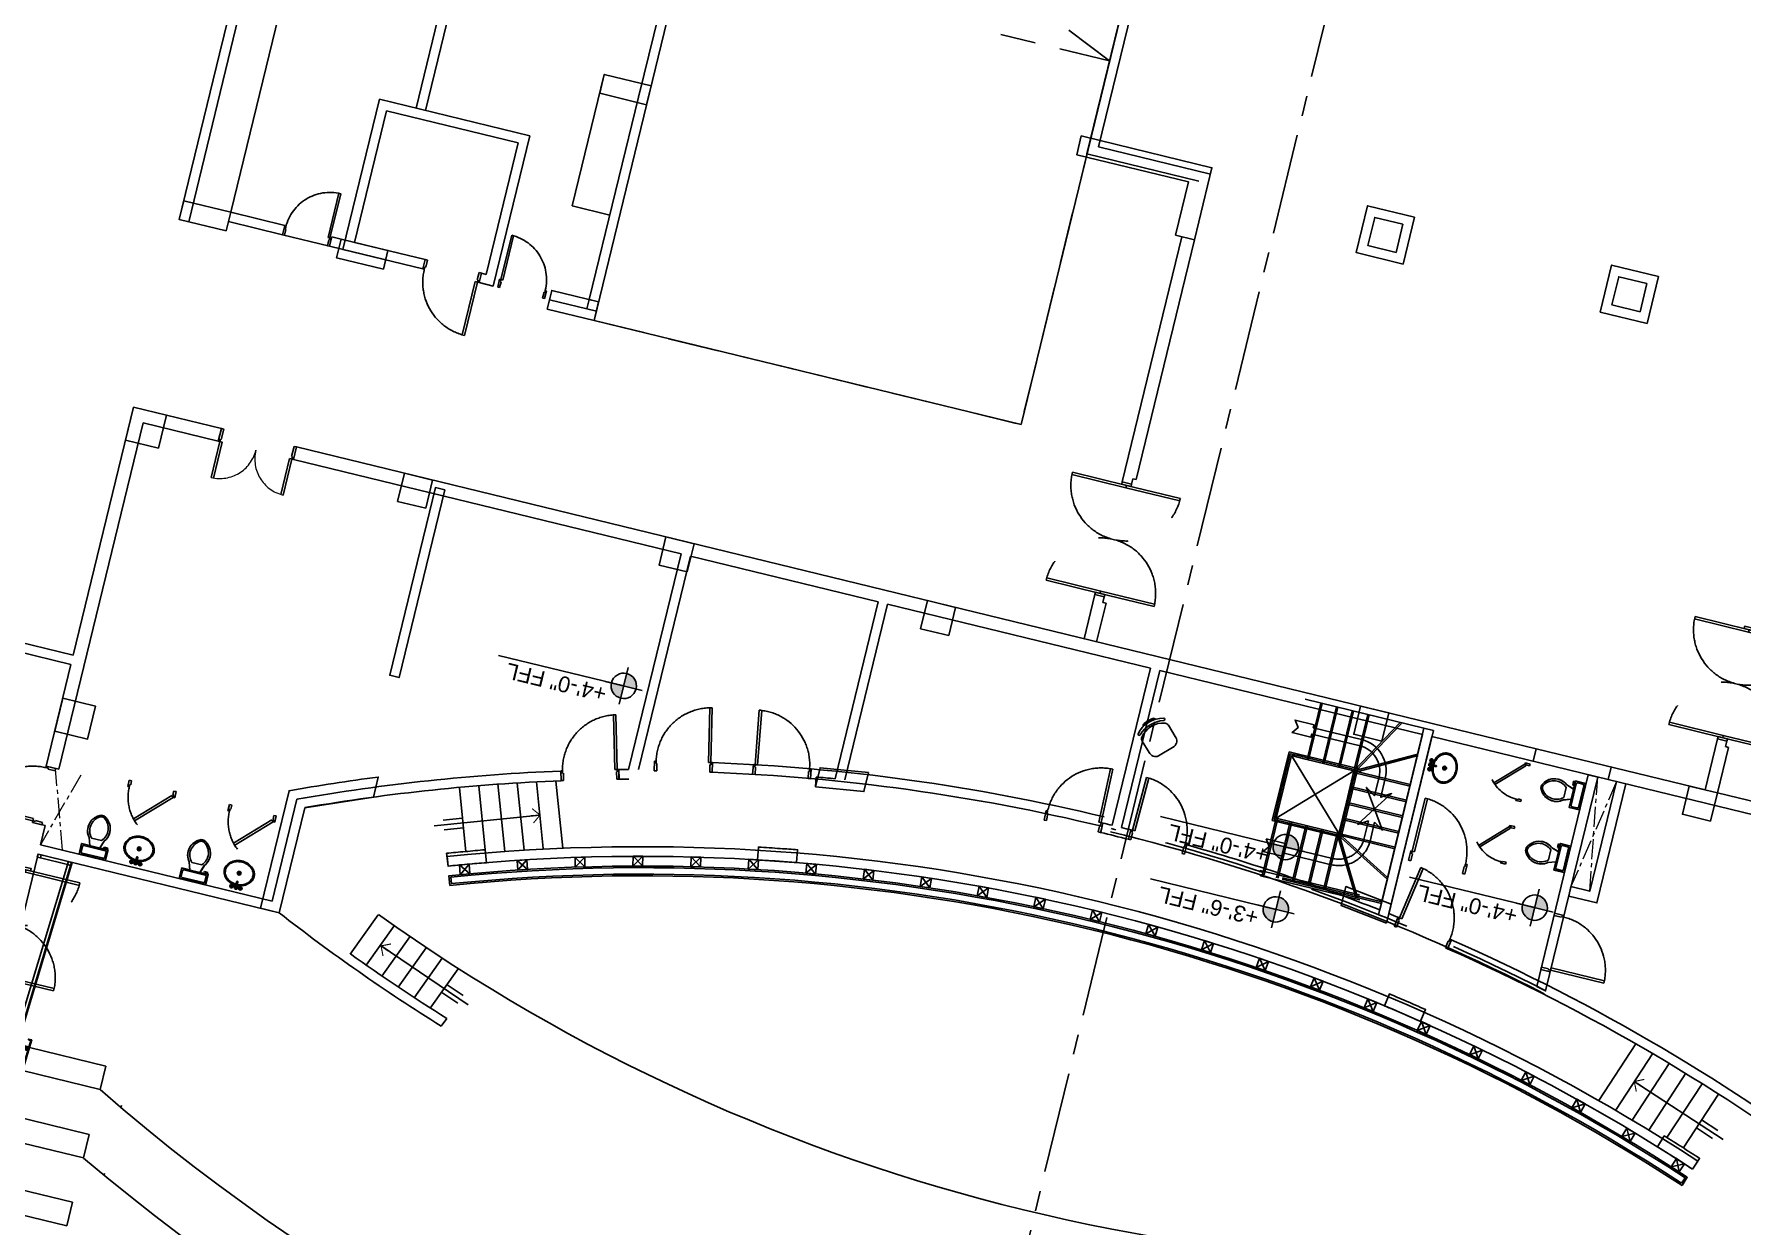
# Model space of a CAD drawing. Header units: inches. Extents: x -48022 to 80112, y -8164 to 5118.
# Drawn here: x 66366 to 67427, y 2053 to 2793 of the extents above; entities that cross this region are included whole.
import ezdxf
from ezdxf.enums import TextEntityAlignment as Align

# ---------------------------------------------------------------- set-up
doc = ezdxf.new("R2010")
doc.units = ezdxf.units.IN
doc.header["$LTSCALE"] = 10
doc.header["$PDMODE"] = 32
for name, pattern in [('Amconstr', [9999, 9999, 0]), ('CENTER', [2, 1.25, -0.25, 0.25, -0.25]), ('CENTER2', [28.575, 19.05, -3.175, 3.175, -3.175]), ('HIDDEN', [9.525, 6.35, -3.175])]:
    doc.linetypes.add(name, pattern=pattern)
for name, color, linetype in [('-LEVEL 12', 1, 'Continuous'), ('03--GRID', 8, 'CENTER2'), ('06--LINE-1', 9, 'Continuous'), ('06--LINE-1 HID', 2, 'HIDDEN'), ('1_DIM', 1, 'Continuous'), ('arch-win', 40, 'Continuous'), ('COL', 6, 'Continuous'), ('E--CONCRETE-1', 6, 'Continuous'), ('F--BLOCKWALL-2', 3, 'Continuous'), ('F--BLOCKWALL-3', 4, 'Continuous'), ('H--CLADDING-1', 1, 'Continuous'), ('L--DOORS-1', 1, 'Continuous'), ('M--HANDRAIL', 9, 'Continuous'), ('M--STAIR', 2, 'Continuous'), ('M--STAIR IDD', 1, 'HIDDEN'), ('N--SANITARY-1', 31, 'Continuous'), ('ROAD CL', 251, 'CENTER'), ('TEXT', 3, 'Continuous'), ('WALL', 4, 'Continuous'), ('XREF-AUDI GRD-FIRST & ROOF PLANS$0$E--CONCRETE-4', 4, 'Continuous')]:
    doc.layers.add(name, color=color, linetype=linetype)
for name, color, linetype, lineweight in [('07--DIM-3', 3, 'Continuous', 35), ('K--CEILING-0', 9, 'Continuous', 18), ('OPENING', 2, 'Continuous', 15)]:
    doc.layers.add(name, color=color, linetype=linetype, lineweight=lineweight)
doc.styles.add('ARIAL', font='arial.ttf')
doc.styles.get("Standard").update_dxf_attribs({"font": 'sanss___.ttf'})
doc.styles.add('STANDARD BLOWUP', font='times.ttf', dxfattribs={"width": 0.85})
doc.styles.add('TIME NEW', font='times.ttf')
doc.dimstyles.new('3-32', dxfattribs={"dimscale": 1.5, "dimtxt": 8, "dimasz": 3, "dimexe": 4, "dimexo": 4, "dimgap": 3, "dimtad": 1, "dimdec": 0, "dimzin": 3, "dimdsep": 46, "dimlunit": 4, "dimtxsty": 'STANDARD BLOWUP', "dimblk": 'DOT', "dimcen": 0.09375, "dimclrd": 8, "dimclre": 8, "dimclrt": 2, "dimadec": 0, "dimazin": 0, "dimtfac": 1, "dimtdec": 0, "dimtix": 1, "dimtofl": 0, "dimtmove": 2, "dimatfit": 0, "dimldrblk": 'DIM AERO', "dimfxl": 0, "dimfrac": 2, "dimtolj": 1, "dimtzin": 3, "dimarcsym": 0})
doc.dimstyles.new('Copy of Dim 1-32', dxfattribs={"dimtxt": 120, "dimasz": 96, "dimexe": 96, "dimexo": 96, "dimgap": 24, "dimtad": 1, "dimdec": 0, "dimzin": 3, "dimdsep": 46, "dimlunit": 4, "dimtxsty": 'TIME NEW', "dimblk": 'ARCHTICK', "dimcen": 24, "dimdle": 96, "dimclrd": 1, "dimclre": 1, "dimclrt": 3, "dimadec": 0, "dimazin": 0, "dimtfac": 1, "dimtdec": 0, "dimtofl": 0, "dimtmove": 0, "dimatfit": 3, "dimfxl": 0, "dimtolj": 1, "dimtzin": 0, "dimarcsym": 0})
doc.dimstyles.new('STANDARD_WS', dxfattribs={"dimscale": 180, "dimtxt": 0.18, "dimasz": 0.0625, "dimexe": 0.1875, "dimexo": 0.0625, "dimgap": 0.09375, "dimtad": 0, "dimdec": 0, "dimzin": 3, "dimdsep": 46, "dimlunit": 4, "dimtxsty": 'Standard', "dimblk": 'DOT', "dimcen": 0.09375, "dimadec": 3, "dimazin": 0, "dimtfac": 1, "dimtdec": 0, "dimtofl": 0, "dimtmove": 1, "dimatfit": 3, "dimldrblk": 'CLOSED', "dimfxl": 0, "dimfrac": 2, "dimtolj": 1, "dimtzin": 3, "dimarcsym": 0})

# ---------------------------------------------------------------- blocks, each defined once
blk = doc.blocks.new('_ArchTick')
at = {"color": 0, "const_width": 0.15}
blk.add_lwpolyline([(-0.5, -0.5), (0.5, 0.5)], dxfattribs=at)
blk = doc.blocks.new('*D17')
at = {"layer": '07--DIM-3', "color": 1, "linetype": 'Amconstr', "lineweight": -2, "transparency": 16777216}
for p, q in [((71848.7, 4872.3), (71815.1, 5117.5)), ((55388.5, 2769.5), (71923.3, 5035.4)), ((55504.2, 2632.4), (55470.6, 2877.6))]:
    blk.add_line(p, q, dxfattribs=at)
at = {"layer": 'Defpoints', "color": 0, "linetype": 'Amconstr', "transparency": 16777216}
for p in [(71828.1, 5022.4), (71861.8, 4777.2), (55517.2, 2537.3)]:
    blk.add_point(p, dxfattribs=at)
at = {"layer": '07--DIM-3', "color": 1, "linetype": 'Amconstr', "lineweight": -2, "transparency": 16777216, "xscale": 96, "yscale": 96, "zscale": 96}
for p, rotation in [((71828.1, 5022.4), 7.80334522776029), ((55483.6, 2782.5), 187.8033452277602)]:
    blk.add_blockref('_ArchTick', p, dxfattribs=dict(at, rotation=rotation))
at = {"layer": '07--DIM-3', "color": 3, "linetype": 'Amconstr', "lineweight": 25, "transparency": 16777216, "insert": (63644.3, 3986.9), "char_height": 120, "attachment_point": 5, "rotation": 7.8033, "style": 'TIME NEW'}
blk.add_mtext('\\A1;1374\'-9"', dxfattribs=at)
blk = doc.blocks.new('DD72')
for points in [[(1.5, 31.5), (1.5, -3), (3, -3), (3, 31.5)], [(70.5, 31.5), (70.5, -3), (69, -3), (69, 31.5)]]:
    blk.add_lwpolyline(points)
for points in [[(1.5, -6), (0, -6), (0, 0), (1.5, 0)], [(72, 0), (70.5, 0), (70.5, -6), (72, -6)]]:
    blk.add_lwpolyline(points, close=True)
at = {"color": 8, "linetype": 'HIDDEN'}
for points in [[(1.5, -37.5), (1.5, -3), (3, -3), (3, -37.5)], [(70.5, -37.5), (70.5, -3), (69, -3), (69, -37.5)]]:
    blk.add_lwpolyline(points, dxfattribs=at)
for centre, start, end in [((1.5, -3), 270, 90), ((70.5, -3), 90, 270)]:
    blk.add_arc(centre, 34.5, start, end, dxfattribs=at)
blk = doc.blocks.new('*U184')
at = {"layer": 'H--CLADDING-1'}
for p, q in [((6, 0), (12, 6.1)), ((6, 6), (12, 0))]:
    blk.add_line(p, q, dxfattribs=at)
blk.add_lwpolyline([(12, 6.1), (12, 0), (6, 0), (6, 6)], close=True, dxfattribs=at)
blk = doc.blocks.new('*U183')
at = {"color": 0, "linetype": 'ByBlock', "lineweight": -2}
for p, rotation in [((1826, 1419.9), 108.5420449556494), ((1836.9, 1385.6), 106.8145340155569), ((1846.8, 1351), 105.0870230754642), ((1855.7, 1316.1), 103.3595121353713), ((1863.5, 1280.9), 101.6320011952786), ((1870.2, 1245.6), 99.90449025518585), ((1875.8, 1210), 98.17697931509315), ((1880.4, 1174.3), 96.44946837500022), ((1883.9, 1138.5), 94.72195743490754), ((1886.4, 1102.6), 92.99444649481484), ((1887.7, 1066.6), 91.26693555472191), ((1887.9, 1030.6), 89.53942461462877), ((1887.1, 994.6), 87.81191367453586), ((1885.2, 958.6), 86.08440273444316), ((1882.2, 922.8), 84.35689179435025), ((1878.1, 887), 82.62938085425755), ((1873, 851.4), 80.90186991416505), ((1866.7, 815.9), 79.17435897407235), ((1859.4, 780.7), 77.44684803397963), ((1851.1, 745.7), 75.71933709388694), ((1841.7, 710.9), 73.99182615379422), ((1831.2, 676.5), 72.26431521370193), ((1819.8, 642.3), 70.53680427360943)]:
    blk.add_blockref('*U184', p, dxfattribs=dict(at, rotation=rotation))
blk = doc.blocks.new('D36')
for p, q in [((0, 0), (1, 0)), ((0, 0), (0, -6)), ((1, 0), (1, -1.5)), ((0, -6), (1.5, -6)), ((1, -1.5), (1.5, -1.5)), ((1.5, -1.5), (1.5, -6)), ((34.5, -1.5), (34.5, -6)), ((34.5, -1.5), (35, -1.5)), ((34.5, -6), (36, -6)), ((35, 0), (35, -1.5)), ((35, 0), (36, 0)), ((36, 0), (36, -6))]:
    blk.add_line(p, q)
for points in [[(1, 34), (1, 0), (2.5, 0)], [(2.5, 34), (2.5, 0)]]:
    blk.add_lwpolyline(points)
at = {"color": 8, "linetype": 'HIDDEN'}
blk.add_arc((1, 0), 34, 0, 90, dxfattribs=at)
blk = doc.blocks.new('_Dot')
at = {"color": 0, "linetype": 'ByBlock', "lineweight": -2}
blk.add_line((-0.5, 0), (-1, 0), dxfattribs=at)
at = {"color": 0, "linetype": 'ByBlock', "const_width": 0.5}
blk.add_lwpolyline([(-0.25, 0, 1), (0.25, 0, 1)], format="xyb", close=True, dxfattribs=at)
blk = doc.blocks.new('DIM AERO')
blk.add_line((0, 0), (-1.21, 0))
at = {"color": 0, "linetype": 'ByBlock', "const_width": 0.15}
blk.add_lwpolyline([(-1, -1), (0, 0), (-1, 1)], dxfattribs=at)
blk = doc.blocks.new('A$C483A7C05')
at = {"layer": '03--GRID', "linetype": 'CENTER', "ltscale": 2}
for p, q in [((6.4, 23.4), (8.4, 21.4)), ((8.4, 23.4), (6.4, 21.4)), ((150.5, 23.5, 0.2), (152.5, 21.5, 0.2)), ((152.5, 23.5, 0.2), (150.5, 21.5, 0.2)), ((294.7, 23.5, 0.2), (296.7, 21.5, 0.2)), ((296.7, 23.5, 0.2), (294.7, 21.5, 0.2)), ((438.8, 23.5, 0.2), (440.8, 21.5, 0.2)), ((440.8, 23.5, 0.2), (438.8, 21.5, 0.2)), ((6.4, 10.4), (8.4, 8.3)), ((8.4, 10.4), (6.4, 8.3)), ((6.4, 2.9), (8.4, 0.8)), ((8.4, 2.9), (6.4, 0.9)), ((150.5, 10.5), (152.5, 8.3)), ((152.5, 10.5), (150.5, 8.3)), ((150.5, 2.9, 0), (152.5, 0.8, 0)), ((152.5, 2.9, 0), (150.5, 0.9, 0)), ((294.7, 10.4), (296.7, 8.3)), ((296.7, 10.4), (294.7, 8.3)), ((294.7, 2.9, 0), (296.7, 0.8, 0)), ((296.7, 2.9, 0), (294.7, 0.9, 0)), ((438.8, 10.4), (440.8, 8.3)), ((440.8, 10.4), (438.8, 8.3)), ((438.8, 2.9, 0), (440.8, 0.8, 0)), ((440.8, 2.9, 0), (438.8, 0.9, 0))]:
    blk.add_line(p, q, dxfattribs=at)
at = {"layer": 'arch-win'}
for p, q in [((6.4, 23.4), (6.4, 2.9)), ((8.4, 23.4), (8.4, 2.9)), ((150.5, 21.4), (150.5, 2.9)), ((152.5, 21.4), (152.5, 2.9)), ((294.7, 21.4), (294.7, 2.9)), ((296.7, 21.4), (296.7, 2.9)), ((438.8, 21.4), (438.8, 2.9)), ((440.8, 21.4), (440.8, 2.9)), ((6.4, 2.9, 0), (0, 3.2, 0)), ((0, 1.2, 0.1), (12.9, 0.5, 0.1)), ((0, 0.7, 0.1), (12.9, 0, 0.1)), ((150.5, 2.9), (8.4, 10.4)), ((8.4, 8.3, 0.1), (157.1, 0.5, 0.1)), ((8.4, 7.8, 0.1), (157, 0, 0.1)), ((8.9, 7.8, 0), (8.9, 0.7, 0)), ((294.7, 2.9), (152.5, 10.5)), ((152.5, 8.3, 0.1), (301.2, 0.5, 0.1)), ((152.5, 7.8, 0.1), (301.2, 0, 0.1)), ((153, 7.8, 0), (153, 0.7, 0)), ((438.8, 2.9), (296.7, 10.4)), ((296.7, 8.3, 0.1), (445.4, 0.5, 0.1)), ((296.7, 7.8, 0.1), (445.3, 0, 0.1)), ((297.2, 7.8, 0), (297.2, 0.7, 0)), ((558.9, 4.1), (440.8, 10.4)), ((440.8, 8.3, 0.2), (558.9, 2.1, 0.2)), ((440.8, 7.8, 0.2), (558.9, 1.6, 0.2)), ((441.3, 7.8, 0.1), (441.3, 0.7, 0.1))]:
    blk.add_line(p, q, dxfattribs=at)
for points, elevation in [([(8.4, 8.3), (8.4, 23.4)], -0.1), ([(13, 2), (13.5, 2), (13.4, 0), (12.9, 0), (13, 2)], 0.1), ([(157.1, 2), (157.6, 2), (157.5, 0), (157, 0), (157.1, 2)], 0.1), ([(301.3, 2), (301.8, 2), (301.7, 0), (301.2, 0), (301.3, 2)], 0.1), ([(445.4, 2), (445.9, 2), (445.8, 0), (445.3, 0), (445.4, 2)], 0.1)]:
    blk.add_lwpolyline(points, dxfattribs=dict(at, elevation=elevation))
for points in [[(150.5, 21.4), (152.5, 21.4), (152.5, 23.4), (150.5, 23.4)], [(294.7, 21.4), (296.7, 21.4), (296.7, 23.4), (294.7, 23.4)], [(438.8, 21.4), (440.8, 21.4), (440.8, 23.4), (438.8, 23.4)], [(6.4, 8.3), (8.4, 8.3), (8.4, 10.4), (6.4, 10.4)], [(6.4, 0.9), (8.4, 0.8), (8.4, 2.9), (6.4, 2.9)], [(150.5, 8.3), (152.5, 8.3), (152.5, 10.5), (150.5, 10.5)], [(150.5, 0.9), (152.5, 0.8), (152.5, 2.9), (150.5, 2.9)], [(294.7, 8.3), (296.7, 8.3), (296.7, 10.4), (294.7, 10.4)], [(294.7, 0.9), (296.7, 0.8), (296.7, 2.9), (294.7, 2.9)], [(438.8, 8.3), (440.8, 8.3), (440.8, 10.4), (438.8, 10.4)], [(438.8, 0.9), (440.8, 0.8), (440.8, 2.9), (438.8, 2.9)]]:
    blk.add_lwpolyline(points, close=True, dxfattribs=at)
blk = doc.blocks.new('A$C43620445')
at = {"color": 8, "linetype": 'HIDDEN'}
for centre, start, end in [((23, 47), 180, 270), ((23, 1), 90, 180)]:
    blk.add_arc(centre, 23, start, end, dxfattribs=at)
at = {"layer": 'L--DOORS-1'}
for p, q in [((23, 48), (31, 48)), ((23, 47), (23, 48)), ((23, 47), (24.5, 47)), ((24.5, 46.5), (24.5, 47)), ((24.5, 46.5), (31, 46.5)), ((31, 46.5), (31, 48)), ((23, 0), (23, 1)), ((23, 1), (24.5, 1)), ((24.5, 1), (24.5, 1.5)), ((24.5, 1.5), (31, 1.5)), ((31, 0), (31, 1.5)), ((23, 0), (31, 0))]:
    blk.add_line(p, q, dxfattribs=at)
for points in [[(0, 47), (23, 47), (23, 45.5)], [(0, 45.5), (23, 45.5)], [(0, 1), (23, 1), (23, 2.5)], [(0, 2.5), (23, 2.5)]]:
    blk.add_lwpolyline(points, dxfattribs=at)
blk = doc.blocks.new('A$C6052012E')
at = {"layer": 'COL'}
for points in [[(1597, 1310), (1618, 1310), (1618, 1289), (1597, 1289), (1597, 1310)], [(1783, 1310), (1804, 1310), (1804, 1289), (1783, 1289), (1783, 1310)], [(1783, 1310), (1804, 1310), (1804, 1289), (1783, 1289), (1783, 1310)], [(1786, 951.7), (1786, 969.7), (1804, 969.7), (1804, 951.7), (1786, 951.7)], [(1675.2, 842.7), (1687.3, 842.7), (1691.5, 812.8), (1679.4, 812.7), (1675.2, 842.7)], [(1786, 784.5), (1786, 802.5), (1804, 802.5), (1804, 784.5), (1786, 784.5)], [(2061, 694.4), (2107, 694.4), (2107, 765.9), (2107, 765.9), (2107, 777.9), (2095, 777.9), (2095, 706.4), (2061, 706.4), (2061, 694.4)], [(1786, 507.5), (1786, 525.5), (1804, 525.5), (1804, 507.5), (1786, 507.5)], [(1676.8, 478), (1688.8, 478), (1692.8, 508), (1680.8, 508), (1676.8, 478)], [(1786, 297.4), (1786, 315.4), (1804, 315.4), (1804, 297.4), (1786, 297.4)]]:
    blk.add_lwpolyline(points, dxfattribs=at)
at = {"layer": 'COL', "elevation": 0.2}
for points in [[(1924, 1280), (1936, 1280), (1936, 1310), (1924, 1310), (1924, 1280)], [(1924, 1179.5), (1936, 1179.5), (1936, 1209.5), (1924, 1209.5), (1924, 1179.5)], [(1786, 1118.8), (1786, 1136.8), (1804, 1136.8), (1804, 1118.8), (1786, 1118.8)], [(1924, 1044.8), (1936, 1044.8), (1936, 1074.8), (1924, 1074.8), (1924, 1044.8)]]:
    blk.add_lwpolyline(points, dxfattribs=at)
at = {"layer": 'COL'}
blk.add_lwpolyline([(1603.9, 1108), (1587.5, 1147.8), (1520.3, 1147.8), (1520.3, 1159.8), (1595.4, 1159.8, -0.011182), (1616.8, 1108), (1603.9, 1108)], format="xyb", dxfattribs=at)
blk.add_lwpolyline([(2062, 1074.8), (2074, 1074.8), (2074, 1044.8), (2062, 1044.8)], close=True, dxfattribs=at)
blk = doc.blocks.new('*U173')
h = blk.add_hatch(color=253)
edge = h.paths.add_edge_path()
edge.add_line((0, 80), (0, 0))
edge.add_line((0, 0), (80, 0))
edge.add_ellipse((0, 0), major_axis=(56.6, 56.6), ratio=1, start_angle=315, end_angle=405)
edge = h.paths.add_edge_path()
edge.add_line((0, 0), (-80, 0))
edge.add_ellipse((0, 0), major_axis=(56.6, 56.6), ratio=1, start_angle=135, end_angle=225)
edge.add_line((0, -80), (0, 0))
for p, q in [((0, 120), (0, -120)), ((-120, 0), (120, 0)), ((814, 0), (0, 0))]:
    blk.add_line(p, q)
blk.add_ellipse((0, 0), major_axis=(-56.6, 56.6), ratio=1, start_param=3.926991, end_param=10.210176)
at = {"color": 7, "style": 'ARIAL'}
blk.add_attdef('ELEVATION', text='', height=100, dxfattribs=at).set_placement((97, 0), align=Align.BOTTOM_LEFT)
blk.add_attdef('LEVEL', text='', height=100, dxfattribs=at).set_placement((97, -28), align=Align.TOP_LEFT)
blk = doc.blocks.new('16')
at = {"linetype": 'Continuous'}
for p, q in [((-10.93, 12.63), (-4.08, 12.63)), ((-17.04, 8.41), (-18.05, 7.77)), ((-16.99, 0.91), (-18.01, 1.56)), ((-17.19, 7.81), (-17.68, 7.5)), ((-17.19, 1.54), (-17.65, 1.84)), ((-14.95, 5.35), (-15.92, 5.35)), ((-14.94, 4.07), (-15.92, 4.07)), ((-10.93, -3.22), (-4.08, -3.22))]:
    blk.add_line(p, q, dxfattribs=at)
blk.add_lwpolyline([(0, 9.41), (0, 0, -0.414214)], format="xyb", dxfattribs=at)
for centre, radius, start, end in [((-3.12, 4.71), 14.38, 147.49437, 212.50563), ((0, 4.71), 15.94, 153.13104, 206.86896), ((-14.76, 12.11, 101.32), 0.583, 339.83347, 146.42862), ((-3.12, 4.71), 11.89, 143.54315, 216.45685), ((-10.82, 10.18), 2.45, 93.72355, 139.67454), ((-3.62, 9.02), 3.64, 6.15991, 97.37491), ((-3.12, 4.77), 15.22, 168.64479, 192.15218), ((-3.12, 4.77), 14.81, 169.36341, 191.44628), ((-3.62, 0.39), 3.64, 262.62509, 353.84009), ((-14.76, -2.7, 101.32), 0.583, 213.57138, 20.16653), ((-10.82, -0.77), 2.45, 220.32546, 266.27645)]:
    blk.add_arc(centre, radius, start, end, dxfattribs=at)
blk = doc.blocks.new('A$C6E852F2C')
at = {"color": 8, "linetype": 'HIDDEN'}
blk.add_arc((21.8, 1), 28, 90, 141.1506, dxfattribs=at)
at = {"layer": 'L--DOORS-1'}
for p, q in [((21.8, 30), (25.8, 30)), ((21.8, 29), (21.8, 30)), ((21.8, 29), (23.3, 29)), ((23.3, 28.5), (23.3, 29)), ((23.3, 28.5), (25.8, 28.5)), ((25.8, 28.5), (25.8, 30)), ((21.8, 0), (21.8, 1)), ((21.8, 1), (23.3, 1)), ((23.3, 1), (23.3, 1.5)), ((23.3, 1.5), (25.8, 1.5)), ((25.8, 0), (25.8, 1.5)), ((21.8, 0), (25.8, 0))]:
    blk.add_line(p, q, dxfattribs=at)
for points in [[(3.1, 21.8), (22.9, 2.1)], [(2, 20.8), (21.8, 1), (22.9, 2.1)]]:
    blk.add_lwpolyline(points, dxfattribs=at)
blk = doc.blocks.new('Faucet - Bathroom top')
for p, q in [((-4.107, 0.125), (-4.375, 0.125)), ((-3.75, 0.4788), (-3.75, 0.75)), ((-3.5, 0.482), (-3.5, 0.75)), ((-3.1461, 0.125), (-2.875, 0.125)), ((3.143, 0.125), (2.875, 0.125)), ((3.5, 0.4788), (3.5, 0.75)), ((3.75, 0.482), (3.75, 0.75)), ((4.1039, 0.125), (4.375, 0.125)), ((-4.1039, -0.125), (-4.375, -0.125)), ((-3.75, -0.4821), (-3.75, -0.75)), ((-3.5, -0.4789), (-3.5, -0.75)), ((-3.143, -0.125), (-2.875, -0.125)), ((-0.5, -0.8639), (-0.5, -4.5)), ((0.5, -4.5), (0.5, -0.8631)), ((3.1461, -0.125), (2.875, -0.125)), ((3.5, -0.4821), (3.5, -0.75)), ((3.75, -0.4789), (3.75, -0.75)), ((4.107, -0.125), (4.375, -0.125))]:
    blk.add_line(p, q)
for centre, radius in [((-3.625, 0), 1.375), ((-4.625, 0), 0.2795), ((-3.625, 0), 0.5), ((-3.625, 1), 0.2795), ((-2.625, 0), 0.2795), ((0, 0), 0.5), ((3.625, 0), 1.375), ((2.625, 0), 0.2795), ((3.625, 0), 0.5), ((3.625, 1), 0.2795), ((4.625, 0), 0.2795), ((-3.625, -1), 0.2795), ((3.625, -1), 0.2795)]:
    blk.add_circle(centre, radius)
for centre, radius, start, end in [((-3.625, 0), 1, 105.2407, 164.2093), ((-3.625, 0), 1, 16.44125, 74.07887), ((0, 0), 1.5, 289.6514, 250.3603), ((0, 0), 1, 300.3431, 239.7554), ((3.625, 0), 1, 106.12, 164.0884), ((3.625, 0), 1, 16.23422, 73.90469), ((-3.625, 0), 1, 196.2342, 253.9047), ((-3.625, 0), 1, 286.12, 344.0884), ((0, -4.5), 0.5, 180, 0), ((3.625, 0), 1, 196.4413, 254.0789), ((3.625, 0), 1, 285.2407, 344.2093)]:
    blk.add_arc(centre, radius, start, end)
blk = doc.blocks.new('BASIN-18')
at = {"color": 0}
for p, q in [((0, 9.5), (0, 11)), ((-0.8, 10.2), (0.8, 10.2))]:
    blk.add_line(p, q, dxfattribs=at)
at = {"color": 0, "linetype": 'Continuous'}
for points in [[(-9.5, 9.9, -0.117634), (-8.9, 12.8, -0.104469), (-6.9, 15.5, -0.090016), (-3.9, 17.3, -0.08192), (-0.3, 18, -0.08192), (3.5, 17.5, -0.090016), (6.5, 15.9, -0.104469), (8.7, 13.4, -0.117634), (9.5, 10.5, -0.117634), (8.9, 7.6, -0.104469), (6.9, 5, -0.090016), (3.9, 3.2, -0.08192), (0.3, 2.5, -0.08192), (-3.5, 3, -0.090016), (-6.5, 4.5, -0.104469), (-8.7, 7.1, -0.117634)], [(-8.7, 10.1, -0.118622), (-8.1, 12.8, -0.104678), (-6.3, 15.2, -0.089562), (-3.5, 16.7, -0.081185), (-0.1, 17.3, -0.081185), (3.3, 16.8, -0.089562), (6.1, 15.3, -0.104678), (8.1, 13, -0.118622), (8.7, 10.4, -0.118622), (8.1, 7.7, -0.104678), (6.3, 5.3, -0.089562), (3.5, 3.7, -0.081185), (0.1, 3.1, -0.081185), (-3.3, 3.7, -0.089562), (-6.1, 5.1, -0.104678), (-8.1, 7.5, -0.118622)]]:
    blk.add_lwpolyline(points, format="xyb", close=True, dxfattribs=at)
at = {"color": 0}
for radius in [1.16, 0.775]:
    blk.add_circle((0, 10.2), radius, dxfattribs=at)
at = {"color": 0, "extrusion": (0, 0, -1), "xscale": 0.774896929405562, "yscale": 0.774896929405562, "zscale": -0.774896929405562, "rotation": 180}
blk.add_blockref('Faucet - Bathroom top', (-0.1, 1.2), dxfattribs=at)
blk = doc.blocks.new('Toilet - top')
blk.add_wipeout([(-4.1, -8.1), (-6.1, -14), (-7.2, -15.7), (-8, -17.4), (-8.4, -18.8), (-8.8, -21.6), (-8.3, -24.7), (-7.7, -26.6), (-6.7, -28.4), (-5.4, -30), (-4.2, -31.1), (-2.8, -32.1), (-1.1, -33), (0, -33.1), (1.1, -33), (1.9, -32.6), (2.7, -32.2), (3.4, -31.7), (4.1, -31.2), (4.7, -30.7), (5.5, -29.9), (6, -29.3), (6.6, -28.5), (7.1, -27.8), (7.5, -26.9), (7.9, -26), (8.3, -24.7), (8.6, -23.5), (8.7, -22.3), (8.7, -21.6), (8.7, -20.3), (8.5, -18.9), (8, -17.3), (7.4, -16), (6.7, -14.9), (6.1, -14), (4.1, -8.1), (10.6, -8.1), (10.6, 0.1), (-10.6, 0.1), (-10.6, -8.1)])
at = {"color": 0}
for p, q in [((-10, -8.5), (-8, -8.5)), ((-10, -9.5), (-10, -8.5)), ((-7, -9.5), (-10, -9.5)), ((-8, -8.5), (-8, -8)), ((-7, -8), (-7, -9.5)), ((-4, -8), (-6, -14)), ((4, -8), (6, -14)), ((9.5, -6), (9.5, -2)), ((4, -14), (-4, -14))]:
    blk.add_line(p, q, dxfattribs=at)
blk.add_lwpolyline([(-4.1, -8.1), (-6.1, -14), (-7.2, -15.7), (-8, -17.4), (-8.4, -18.8), (-8.8, -21.6), (-8.3, -24.7), (-7.7, -26.6), (-6.7, -28.4), (-5.4, -30), (-4.2, -31.1), (-2.8, -32.1), (-1.1, -33), (0, -33.1), (1.1, -33), (1.9, -32.6), (2.7, -32.2), (3.4, -31.7), (4.1, -31.2), (4.7, -30.7), (5.5, -29.9), (6, -29.3), (6.6, -28.5), (7.1, -27.8), (7.5, -26.9), (7.9, -26), (8.3, -24.7), (8.6, -23.5), (8.7, -22.3), (8.7, -21.6), (8.7, -20.3), (8.5, -18.9), (8, -17.3), (7.4, -16), (6.7, -14.9), (6.1, -14), (4.1, -8.1), (10.6, -8.1), (10.6, 0.1), (-10.6, 0.1), (-10.6, -8.1)], close=True)
blk.add_lwpolyline([(10.5, -8), (10.5, 0), (-10.5, 0), (-10.5, -8)], close=True, dxfattribs=at)
for points in [[(-9.5, -2), (-9.5, -6)], [(8.5, -1), (-8.5, -1)], [(-8.5, -7), (8.5, -7)]]:
    blk.add_lwpolyline(points, dxfattribs=at)
for centre, radius, start, end in [((-8.6, -1.9), 0.884, 81.8699, 188.1301), ((-8.6, -6.1), 0.884, 171.8699, 278.1301), ((8.6, -1.9), 0.884, 351.8699, 98.1301), ((8.6, -6.1), 0.884, 261.8699, 8.1301), ((3.5, -21.6), 12.2, 141.4691, 247.9714), ((4.2, -21.8), 11.3, 136.3677, 238.9468), ((-3.5, -21.6), 12.2, 292.0284, 38.5307), ((-4.2, -21.8), 11.3, 301.053, 43.6321), ((0, -27.9), 4, 245.7318, 294.2682), ((0, -29), 4, 254.8605, 285.1395)]:
    blk.add_arc(centre, radius, start, end, dxfattribs=at)
blk = doc.blocks.new('XREF-AUDI GRD-FIRST & ROOF PLANS$0$COL30')
at = {"layer": 'XREF-AUDI GRD-FIRST & ROOF PLANS$0$E--CONCRETE-4'}
for points in [[(-15, 15), (15, 15), (15, -15), (-15, -15)], [(-9, 9), (9, 9), (9, -9), (-9, -9)]]:
    blk.add_lwpolyline(points, close=True, dxfattribs=at)
blk = doc.blocks.new('*D200')
at = {"layer": '1_DIM', "color": 0, "lineweight": -2, "transparency": 16777216}
blk.add_line((66319.1, -277.3), (66319.1, 108.6), dxfattribs=at)
blk.add_arc((66319.1, -684.5), 759.4, 77.1651, 89.1512, dxfattribs=at)
at = {"layer": 'Defpoints', "color": 0, "transparency": 16777216}
for p in [(67313.6, 3399.8), (66439.5, 65.3), (66319.1, -288.5), (66236.8, -1022.7), (66319.1, -1080.5)]:
    blk.add_point(p, dxfattribs=at)
at = {"layer": '1_DIM', "color": 0, "lineweight": -2, "transparency": 16777216, "xscale": 11.25, "yscale": 11.25, "zscale": 11.25}
for p, rotation in [((66319.1, 74.9), 179.5756056250092), ((66498.8, 53.3), 346.7407271527811)]:
    blk.add_blockref('_Dot', p, dxfattribs=dict(at, rotation=rotation))
at = {"layer": '1_DIM', "color": 0, "transparency": 16777216, "insert": (66414.8, 113.2), "char_height": 32.4, "attachment_point": 5}
blk.add_mtext('\\A1;13.684°', dxfattribs=at)
blk = doc.blocks.new('_Closed')
at = {"color": 0, "linetype": 'ByBlock', "lineweight": -2}
for p, q in [((-1, 0.167), (0, 0)), ((-1, 0.167), (-1, -0.167)), ((0, 0), (-1, -0.167)), ((0, 0), (-1, 0))]:
    blk.add_line(p, q, dxfattribs=at)
blk = doc.blocks.new('A$C2b783d29')
at = {"layer": '06--LINE-1', "color": 8}
for p, q in [((1845.2, 1434.3), (1841.2, 1445.6)), ((1850.9, 1436.3), (1846.9, 1447.6)), ((1742.5, 1423.2), (1738.4, 1412)), ((1748.1, 1421.1), (1744, 1409.9)), ((1845.2, 646), (1841.2, 634.7)), ((1850.9, 644.1), (1846.9, 632.8))]:
    blk.add_line(p, q, dxfattribs=at)
at = {"layer": '06--LINE-1 HID', "color": 0, "linetype": 'ByBlock'}
for p, q in [((2320.5, 1460), (2236.5, 1460, 0)), ((2320.5, 1436), (2182.5, 1436, 0.2))]:
    blk.add_line(p, q, dxfattribs=at)
at = {"layer": '06--LINE-1 HID', "ltscale": 0.5}
for p, q in [((2170.5, 1430, 0.2), (2170.5, 1157, 0)), ((2403, 1157), (2433, 1227.5)), ((2403, 1157), (2403, 1226.5)), ((2353.5, 1157), (2170.5, 1157, 0))]:
    blk.add_line(p, q, dxfattribs=at)
at = {"layer": 'arch-win'}
for p, q in [((1764.8, 1685.2), (1764.8, 1668, 0.2)), ((1766.8, 1685.2), (1766.8, 1667.9, 0.2))]:
    blk.add_line(p, q, dxfattribs=at)
blk.add_lwpolyline([(1764.8, 1687.2), (1764.8, 1685.2), (1766.8, 1685.2), (1766.8, 1687.2)], close=True, dxfattribs=at)
at = {"layer": 'arch-win', "elevation": 0.2}
blk.add_lwpolyline([(1764.8, 1668), (1764.7, 1666), (1766.7, 1665.9), (1766.8, 1667.9)], close=True, dxfattribs=at)
at = {"layer": 'E--CONCRETE-1'}
for p, q in [((1583.9, 1599.9), (1582.8, 1600.4)), ((1627.3, 1599.7), (1626.2, 1600.3)), ((1627.3, 1599.7), (1626.2, 1600.3)), ((1819.8, 1438), (1827.3, 1440.7)), ((1827.5, 1415.3), (1835.1, 1418))]:
    blk.add_line(p, q, dxfattribs=at)
blk.add_lwpolyline([(1827.5, 1415.3, 0.002516), (1823.7, 1426.7, 0.002535), (1819.8, 1438), (1827.3, 1440.7, -0.002409), (1831.1, 1429.7, -0.002583), (1835.1, 1418)], format="xyb", close=True, dxfattribs=at)
for points in [[(1869, 1252.1), (1876.9, 1253.5, -0.002833), (1879.2, 1240.1, -0.002264), (1881, 1229.4), (1873.1, 1228.1, 0.002546), (1871.1, 1240.1, 0.002551), (1869, 1252.1, 0.979816)], [(1873.1, 852.3), (1881, 851, 0.000016), (1879.2, 840.3, -0.007958), (1876.8, 826.9), (1869, 828.3, 0.002551), (1871.1, 840.3, 0.002546), (1873.1, 852.3, 0.979816)], [(1819.8, 642.3), (1827.3, 639.7, 0.002642), (1831.5, 651.7, 0.002778), (1835.7, 664.3), (1828.1, 666.8, -0.00335), (1823, 651.7, -0.006225), (1819.7, 642.4, -72.03882)]]:
    blk.add_lwpolyline(points, format="xyb", dxfattribs=at)
at = {"layer": 'F--BLOCKWALL-2'}
for p, q in [((1819.8, 1438), (1825.4, 1440)), ((2182.5, 1436), (2176.5, 1436)), ((2182.5, 1436), (2182.5, 1430)), ((2182.5, 1430), (2176.5, 1430)), ((2343.5, 1085.5), (2343.5, 1157)), ((2349.5, 1079.5), (2349.5, 1151)), ((1819.8, 642.3), (1825.4, 640.3))]:
    blk.add_line(p, q, dxfattribs=at)
for points in [[(2046.4, 1495.2), (2046.4, 1501.2), (1926.4, 1501.2), (1926.4, 1495.2)], [(2046.4, 869.2), (1927.2, 869.2), (1926.4, 863.2), (2046.4, 863.2)], [(2042.5, 745.2), (1972.4, 745.2), (1972.4, 757.2), (1966.4, 757.2), (1966.4, 739.2), (2042.5, 739.2)]]:
    blk.add_lwpolyline(points, close=True, dxfattribs=at)
for centre, radius, start, end in [((694, 1040.2), 1194, 340.5368, 19.4632), ((694, 1040.2), 1200, 340.5368, 19.4632), ((697.9, 1046.2), 1242, 0.1384, 11.437), ((697.9, 1046.2), 1248, 0.1377, 11.437)]:
    blk.add_arc(centre, radius, start, end, dxfattribs=at)
at = {"layer": 'F--BLOCKWALL-3'}
for p, q in [((1886, 1730.1), (1886, 1695.2)), ((1892, 1730.1), (1892, 1695.2)), ((1184.4, 1687.2), (1766.8, 1687.2)), ((1766.8, 1533), (1766.8, 1687.2)), ((1772.8, 1687.2), (1785.1, 1687.2)), ((1772.8, 1539), (1772.8, 1687.2)), ((1785.1, 1695.2), (1785.1, 1687.2)), ((1886, 1695.2), (1821.1, 1695.2)), ((1821.1, 1695.2), (1821.1, 1687.2)), ((1821.1, 1687.2), (2042.5, 1687.2)), ((1892, 1695.2), (2050.5, 1695.2)), ((2042.5, 1687.2), (2042.5, 1639.1)), ((2050.5, 1695.2), (2050.5, 1639.1)), ((2276.5, 1695.2), (2170.5, 1695.2)), ((2308.5, 1689.2), (2170.5, 1689.2)), ((2438.9, 1695.2), (2276.5, 1695.2)), ((2176.5, 1665.2, 0.2), (2176.5, 1630.7, 0.2)), ((2182.5, 1665.2, 0.2), (2182.5, 1630.7, 0.2)), ((2042.5, 1639.1), (2050.5, 1639.1)), ((2176.5, 1600.7, 0.2), (2176.5, 1564.7, 0.2)), ((2182.5, 1600.7, 0.2), (2182.5, 1592, 0.2)), ((2042.5, 1591.1), (2042.5, 1343.2)), ((2042.5, 1591.1), (2050.5, 1591.1)), ((2050.5, 1591.1), (2050.5, 798.5)), ((2439, 1568.6), (2272.5, 1568.6, 0.1)), ((2439, 1562.6), (2272.5, 1562.6, 0.1)), ((1772.8, 1539), (1838, 1539)), ((2176.5, 1541, 0.2), (2182.5, 1541, 0.2)), ((1766.8, 1533), (1834, 1533)), ((2182.5, 1505, 0.2), (2176.5, 1505, 0.2)), ((2170.5, 1460, 0.2), (2170.5, 1430, 0.2)), ((2176.5, 1460, 0.2), (2176.5, 1430, 0.2)), ((2314.5, 1436), (2439, 1436)), ((2170.5, 1430, 0.2), (2439, 1430)), ((1893.7, 1383.9), (1888, 1382.2)), ((1903.1, 1349.1), (1897.3, 1347.6)), ((1904.6, 1343.2), (2042.5, 1343.2)), ((1904.6, 1343.2), (2042.5, 1343.2)), ((1906.1, 1337.2), (2042.5, 1337.2)), ((1906.1, 1337.2), (2042.5, 1337.2)), ((2042.5, 1337.2), (2042.5, 1217.2)), ((1921.7, 1227.9), (1927.6, 1228.9)), ((1929.4, 1217.2), (2042.5, 1217.2)), ((1929.4, 1217.2), (2042.5, 1217.2)), ((1930.2, 1211.2), (2042.5, 1211.2)), ((1930.2, 1211.2), (2042.5, 1211.2)), ((2042.5, 1211.2), (2042.5, 1043.2)), ((2507.4, 1157), (2343.5, 1157)), ((2639.4, 1151), (2349.5, 1151)), ((1941.2, 1085.2), (1935.2, 1085)), ((2050.5, 1087.5), (2078.7, 1087.5)), ((2078.7, 1087.5), (2078.7, 1081.5)), ((2150.7, 1087.5), (2307.5, 1087.5)), ((2150.7, 1087.5), (2150.7, 1081.5)), ((2050.5, 1079.5), (2075.2, 1079.5)), ((2075.2, 1081.5), (2078.7, 1081.5)), ((2075.2, 1081.5), (2075.2, 1079.5)), ((2154.2, 1081.5), (2150.7, 1081.5)), ((2154.2, 1081.5), (2154.2, 1079.5)), ((2154.2, 1079.5), (2307.5, 1079.5)), ((1942, 1049.2), (1936, 1049)), ((1942, 1043.2), (2042.5, 1043.2)), ((1942, 1043.2), (2042.5, 1043.2)), ((1942, 1031.2), (1936, 1031.3)), ((1942, 1037.2), (2042.5, 1037.2)), ((1942, 1037.2), (2042.5, 1037.2)), ((2042.5, 1037.2), (2042.5, 869.2)), ((1941.2, 995.2), (1935.2, 995.3)), ((1929.4, 863.2), (2042.5, 863.2)), ((1929.4, 863.2), (2042.5, 863.2)), ((1930.2, 869.2), (2042.5, 869.2)), ((1930.2, 869.2), (2042.5, 869.2)), ((2042.5, 863.2), (2042.5, 750.5)), ((1928.5, 857.1), (1922.6, 858)), ((1922.7, 821.6), (1916.8, 822.6)), ((2042.5, 798.5), (2050.5, 798.5)), ((2050.5, 798.5), (2050.5, 690.5)), ((2042.5, 750.5), (2042.5, 393.2)), ((2042.5, 750.5), (2050.5, 750.5)), ((2050.5, 690.5), (2083.1, 690.5)), ((2083.1, 690.5), (2083.1, 684.5)), ((2050.5, 682.5), (2050.5, 385.2)), ((2050.5, 682.5), (2079.6, 682.5)), ((2079.6, 684.5), (2083.1, 684.5)), ((2079.6, 684.5), (2079.6, 682.5))]:
    blk.add_line(p, q, dxfattribs=at)
at = {"layer": 'F--BLOCKWALL-3', "color": 0, "linetype": 'ByBlock'}
for p, q in [((2182.5, 1665.2, 0.2), (2308.5, 1665.2, 0.2)), ((2176.5, 1630.7, 0.2), (2176.5, 1600.7, 0.2)), ((2176.5, 1630.7, 0.2), (2182.5, 1630.7, 0.2)), ((2176.5, 1600.7, 0.2), (2182.5, 1600.7, 0.2)), ((2236.5, 1460), (2236.5, 1436, 0)), ((2308.5, 1460), (2308.5, 1436, 0))]:
    blk.add_line(p, q, dxfattribs=at)
at = {"layer": 'F--BLOCKWALL-3', "elevation": 0.2}
for points in [[(2176.5, 1505), (2176.5, 1496), (2272.5, 1496), (2272.5, 1592), (2176.5, 1592), (2176.5, 1541)], [(2182.5, 1505), (2182.5, 1502), (2266.5, 1502), (2266.5, 1586), (2182.5, 1586), (2182.5, 1541)]]:
    blk.add_lwpolyline(points, dxfattribs=at)
at = {"layer": 'F--BLOCKWALL-3', "color": 0, "linetype": 'ByBlock', "elevation": 0}
blk.add_lwpolyline([(2170.5, 1157), (2439, 1157), (2439, 1430), (2170.5, 1430)], close=True, dxfattribs=at)
at = {"layer": 'F--BLOCKWALL-3'}
for radius, start, end in [(1248, 15.9849, 23.5595), (1242, 15.9849, 23.3783), (1242, 14.0512, 14.3321), (1248, 14.0512, 14.3321), (1248, 8.1536, 8.6982), (1242, 359.591, 0.409), (1248, 0.1377, 0.4132), (1248, 359.5868, 359.8623), (1248, 352.1246, 357.934), (1248, 351.5656, 351.8464), (1242, 336.6217, 349.9127), (1248, 336.4405, 349.9127)]:
    blk.add_arc((694, 1040.2), radius, start, end, dxfattribs=at)
at = {"layer": 'H--CLADDING-1'}
for points in [[(1808.4, 646.3), (1814.1, 644.3, 0.171501), (1814.1, 1436), (1808.4, 1434, -0.171501)], [(1809.7, 646.9), (1813.5, 645.6, 0.171067), (1813.5, 1434.7), (1809.7, 1433.4, -0.171066)]]:
    blk.add_lwpolyline(points, format="xyb", close=True, dxfattribs=at)
at = {"layer": 'K--CEILING-0', "linetype": 'CENTER'}
for p, q in [((1772.8, 1673), (1820.8, 1689.2)), ((1820.8, 1673), (1772.8, 1687.2)), ((1972.4, 745.2), (2042.5, 757.2)), ((2042.5, 745.2), (1972.4, 757.2))]:
    blk.add_line(p, q, dxfattribs=at)
at = {"layer": 'M--HANDRAIL'}
blk.add_lwpolyline([(1990.4, 903.2), (2012.4, 903.2), (2012.4, 941.2), (2011.4, 941.2), (2011.4, 904.2), (1990.4, 904.2)], dxfattribs=at)
at = {"layer": 'M--STAIR'}
for p, q in [((1546.7, 1669.4), (1546.7, 1615.2)), ((1561.7, 1668.6), (1561.7, 1615.2)), ((1590.1, 1667.1), (1590.1, 1615.2)), ((1605.1, 1666.3), (1605.1, 1615.2)), ((1633.8, 1664.8), (1633.8, 1615.2)), ((1648.8, 1664), (1648.8, 1615.2)), ((1561.7, 1615.2), (1546.7, 1615.2)), ((1605.1, 1615.2), (1590.1, 1615.2)), ((1648.8, 1615.2), (1633.8, 1615.2)), ((1780.2, 1473), (1752.3, 1484.1)), ((1775.8, 1461.8), (1747.9, 1472.9)), ((1771.5, 1450.6), (1743.6, 1461.7)), ((1767.3, 1439.3), (1739.4, 1450.4)), ((1763.3, 1428), (1735.4, 1439.1)), ((1831.1, 1429.3), (1868.8, 1442.6)), ((1759.3, 1416.7), (1731.4, 1427.8)), ((1835.1, 1418), (1872.8, 1431.3)), ((1727.7, 1416.4), (1722.1, 1418.6)), ((1836.9, 1405.9), (1876.8, 1420)), ((1840.5, 1394.4), (1880.1, 1408.4)), ((1844.5, 1383.1), (1883.6, 1397)), ((1847.4, 1371.4), (1887, 1385.4)), ((2046.4, 935.2), (2010.4, 935.2)), ((2046.4, 925.2), (2010.4, 925.2)), ((2046.4, 915.2), (2010.4, 915.2)), ((1990.4, 905.2), (1990.4, 869.2)), ((2000.4, 905.2), (2000.4, 869.2)), ((2046.4, 905.2), (2010.4, 905.2)), ((2010.4, 905.2), (2010.4, 869.2)), ((2010.4, 905.2), (2046.4, 884.4)), ((2029.9, 869.2), (2010.4, 905.2)), ((1847.4, 708.9), (1887, 694.9)), ((1844.5, 697.2), (1883.6, 683.4)), ((1840.5, 685.9), (1880.1, 671.9)), ((1836.9, 674.5), (1876.8, 660.4)), ((1835.1, 662.4), (1872.8, 649)), ((1831.1, 651.1), (1868.8, 637.7))]:
    blk.add_line(p, q, dxfattribs=at)
for points in [[(2046.4, 945.2), (2046.4, 869.2), (1990.4, 869.2)], [(2010.4, 936.2), (2010.4, 905.2), (1990.4, 905.2)]]:
    blk.add_lwpolyline(points, dxfattribs=at)
for centre, radius, start, end in [((2744.8, 1040.2), 1290, 153.5295, 206.4705), ((2744.8, 1040.2), 1251, 152.6366, 207.1831), ((2860.9, 1040.2), 1200, 155.7519, 161.6184), ((2860.9, 1040.2), 1194, 158.1783, 161.6353), ((2860.9, 1040.2), 1164, 158.1762, 201.8238), ((697.9, 1046.2), 1240, 346.5408, 359.8614)]:
    blk.add_arc(centre, radius, start, end, dxfattribs=at)
at = {"layer": 'M--STAIR IDD'}
for p, q in [((1934.4, 945.2), (1970.4, 945.2)), ((1934.4, 944.2), (1970.4, 944.2)), ((1970.4, 936.2), (1934.4, 936.2)), ((1970.4, 935.2), (1934.4, 935.2)), ((2046.4, 934.2), (2010.4, 934.2)), ((1970.4, 926.2), (1934.4, 926.2)), ((1970.4, 925.2), (1934.4, 925.2)), ((2046.4, 924.2), (2010.4, 924.2)), ((1970.4, 916.2), (1934.4, 916.2)), ((1970.4, 915.2), (1934.4, 915.2)), ((2046.4, 914.2), (2010.4, 914.2)), ((1969.9, 906), (1933.9, 885.2)), ((1970.4, 906.2), (1934.4, 906.2)), ((1970.4, 905.2), (1934.4, 905.2)), ((1970.4, 905.2), (1934.4, 884.4)), ((1950.1, 869.6), (1969.5, 905.6)), ((1951, 869.2), (1970.4, 905.2)), ((1969.4, 905.2), (1969.4, 869.2)), ((1970.4, 905.2), (1970.4, 869.2)), ((1979.4, 905.2), (1979.4, 869.2)), ((1980.4, 905.2), (1980.4, 869.2)), ((1989.4, 905.2), (1989.4, 869.2)), ((1999.4, 905.2), (1999.4, 869.2)), ((2009.4, 905.2), (2009.4, 869.2)), ((2029, 868.7), (2009.5, 904.7)), ((2009.9, 904.3), (2045.9, 883.5)), ((2046.4, 904.2), (2010.4, 904.2))]:
    blk.add_line(p, q, dxfattribs=at)
at = {"layer": 'M--STAIR IDD', "linetype": 'CENTER2'}
for p, q in [((1970.4, 905.2), (2010.4, 945.2)), ((1970.4, 945.2), (2010.4, 905.2))]:
    blk.add_line(p, q, dxfattribs=at)
at = {"layer": 'M--STAIR IDD'}
for points in [[(1934.4, 946.2), (1933.4, 946.2), (1933.4, 869.2)], [(1990.4, 869.2), (1934.4, 869.2), (1934.4, 945.2)], [(1935.4, 869.2), (1935.4, 947.2), (1936.4, 947.2), (1936.4, 869.2)], [(1990.4, 903.2), (1968.4, 903.2), (1968.4, 947.2), (2012.4, 947.2), (2012.4, 941.2)], [(1990.4, 904.2), (1969.4, 904.2), (1969.4, 946.2), (2011.4, 946.2), (2011.4, 941.2)], [(1990.4, 905.2), (1970.4, 905.2), (1970.4, 945.2), (2010.4, 945.2), (2010.4, 936.2)]]:
    blk.add_lwpolyline(points, dxfattribs=at)
blk.add_lwpolyline([(1950.4, 905.2, 0.414134), (1970.4, 885.2), (1982.4, 885.2), (1978.6, 879.2), (1990.4, 887.2), (1978.6, 895.2), (1982.4, 889.2), (1970.4, 889.2, -0.414288), (1954.4, 905.2), (1954.4, 936.1), (1956.4, 936.1), (1956.4, 948.2), (1952.4, 945.2), (1948.4, 948.2), (1948.4, 936.1), (1950.4, 936.1)], format="xyb", close=True, dxfattribs=at)
blk.add_arc((697.9, 1046.2), 1242, 346.5408, 359.8616, dxfattribs=at)
at = {"layer": 'TEXT'}
blk.add_lwpolyline([(2030.4, 905.2, -0.414134), (2010.4, 885.2), (1998.4, 885.2), (2002.2, 879.2), (1990.4, 887.2), (2002.2, 895.2), (1998.4, 889.2), (2010.4, 889.2, 0.414288), (2026.4, 905.2), (2026.4, 936.1), (2024.4, 936.1), (2024.4, 948.2), (2028.4, 945.2), (2032.4, 948.2), (2032.4, 936.1), (2030.4, 936.1)], format="xyb", close=True, dxfattribs=at)
at = {"layer": '-LEVEL 12', "ltscale": 0.01}
ref = blk.add_blockref('*U173', (1954.4, 1358.4), dxfattribs=dict(at, xscale=0.0984251968503937, yscale=0.0984251968503937, zscale=0.0984251968503937, rotation=90))
ref.add_attrib('ELEVATION', '+4\'-0" FFL', dxfattribs={"layer": '0', "color": 7, "height": 9.84, "rotation": 90, "style": 'ARIAL'}).set_placement((1954.4, 1367.9), align=Align.BOTTOM_LEFT)
ref = blk.add_blockref('*U173', (1915.3, 932), dxfattribs=dict(at, xscale=0.0984251968503937, yscale=0.0984251968503937, zscale=0.0984251968503937, rotation=90))
ref.add_attrib('ELEVATION', '+3\'-6" FFL', dxfattribs={"layer": '0', "color": 7, "height": 9.84, "rotation": 90, "style": 'ARIAL'}).set_placement((1915.3, 941.5), align=Align.BOTTOM_LEFT)
ref = blk.add_blockref('*U173', (1954.4, 935.2), dxfattribs=dict(at, xscale=0.0984251968503937, yscale=0.0984251968503937, zscale=0.0984251968503937, rotation=90))
ref.add_attrib('ELEVATION', '+4\'-0" FFL', dxfattribs={"layer": '0', "color": 7, "height": 9.84, "rotation": 90, "style": 'ARIAL'}).set_placement((1954.4, 944.7), align=Align.BOTTOM_LEFT)
ref = blk.add_blockref('*U173', (1954.4, 776), dxfattribs=dict(at, xscale=0.0984251968503937, yscale=0.0984251968503937, zscale=0.0984251968503937, rotation=90))
ref.add_attrib('ELEVATION', '+4\'-0" FFL', dxfattribs={"layer": '0', "color": 7, "height": 9.84, "rotation": 90, "style": 'ARIAL'}).set_placement((1954.4, 785.5), align=Align.BOTTOM_LEFT)
blk.add_blockref('*U183', (0, 0))
at = {"rotation": 180}
for p in [(2338.5, 965), (2338.5, 809)]:
    blk.add_blockref('XREF-AUDI GRD-FIRST & ROOF PLANS$0$COL30', p, dxfattribs=at)
at = {"layer": 'Defpoints', "xscale": -0.8, "yscale": 0.8, "zscale": 0.8, "rotation": 90}
for p in [(2000.4, 820.6), (2040.4, 820.6)]:
    blk.add_blockref('A$C6E852F2C', p, dxfattribs=at)
at = {"layer": 'L--DOORS-1', "ltscale": 3}
for name, p in [('D36', (1785.1, 1695.2)), ('DD72', (1685, 1695.2)), ('DD72', (2078.7, 1087.5)), ('DD72', (2083.1, 690.5))]:
    blk.add_blockref(name, p, dxfattribs=at)
at = {"layer": 'L--DOORS-1'}
for p in [(1799, 1613), (1799, 1549)]:
    blk.add_blockref('A$C6E852F2C', p, dxfattribs=at)
at = {"layer": 'L--DOORS-1', "ltscale": 3, "yscale": 0.8333333333333341, "zscale": 0.8333333333333341, "rotation": 270}
for p, xscale in [((2181.5, 1600.7, 0.2), -0.8333333333333341), ((2181.5, 1493.1, 0.2), 0.8333333333333341)]:
    blk.add_blockref('D36', p, dxfattribs=dict(at, xscale=xscale))
at = {"layer": 'L--DOORS-1', "ltscale": 3}
for p, rotation in [((2176.5, 1505, 0.2), 90), ((1925.9, 1268.6), 279.1665733358979), ((1942, 1031.2), 268.7149448197177), ((1928.5, 857.1), 260.7214527439382), ((1970.4, 859.2), 269.9999999984337)]:
    blk.add_blockref('D36', p, dxfattribs=dict(at, rotation=rotation))
at = {"layer": 'L--DOORS-1', "ltscale": 3, "xscale": -1}
for p, rotation in [((1903.2, 1349.1), 285.1585263546386), ((1921.1, 1293.6), 282.2633600870313), ((1942, 1049.2), 271.2850551802823), ((1918, 757.2), 180)]:
    blk.add_blockref('D36', p, dxfattribs=dict(at, rotation=rotation))
at = {"layer": 'N--SANITARY-1', "rotation": 270}
for p in [(1774.6, 1627), (1774.6, 1563)]:
    blk.add_blockref('BASIN-18', p, dxfattribs=at)
at = {"layer": 'N--SANITARY-1', "xscale": -1.199999999999999, "yscale": 1.199999999999999, "zscale": 1.199999999999999, "rotation": 45.0101588416993}
blk.add_blockref('16', (1998.7, 1017.4), dxfattribs=at)
at = {"layer": 'N--SANITARY-1', "color": 1, "rotation": 180}
blk.add_blockref('BASIN-18', (2025.4, 861.1), dxfattribs=at)
at = {"layer": 'OPENING'}
for name, p in [('A$C6052012E', (246.5, 385.2)), ('A$C483A7C05', (1207.9, 1663.7)), ('A$C43620445', (2019.5, 1591.1))]:
    blk.add_blockref(name, p, dxfattribs=at)
at = {"layer": '06--LINE-1', "color": 0}
for points in [[(1761.8, 1466.7), (1739.1, 1405.4)], [(1864.1, 1390), (1842.1, 1452.2)], [(1864.1, 690.4), (1842.1, 628.1)]]:
    blk.add_leader(points, dimstyle='3-32', override={"dimgap": 3, "dimtad": 0, "dimfxl": 200}, dxfattribs=at)
at = {"layer": 'N--SANITARY-1', "xscale": 0.8000000000000003, "yscale": 0.8000000000000003, "zscale": 0.8000000000000003}
for p, rotation in [((1773.1, 1654), 89.99999999985383), ((1773.1, 1590), 89.99999999985383), ((2028.4, 763.5), 179.9999999998538)]:
    blk.add_blockref('Toilet - top', p, dxfattribs=dict(at, rotation=rotation))
at = {"layer": 'F--BLOCKWALL-2'}
blk.add_lwpolyline([(2042.5, 763.2), (1907.2, 763.2), (1905.8, 757.2), (2042.5, 757.2)], close=True, dxfattribs=at)
at = {"layer": 'N--SANITARY-1', "xscale": 0.8000000000000003, "yscale": 0.8000000000000003, "zscale": 0.8000000000000003, "rotation": 179.9999999998538}
blk.add_blockref('Toilet - top', (1988.4, 763.5), dxfattribs=at)

msp = doc.modelspace()

# ---------------------------------------------------------------- dimensions: what is measured, and where the dimension line sits
at = {"layer": '07--DIM-3', "linetype": 'Amconstr', "lineweight": 25}
dim = msp.add_aligned_dim(p1=(55517.2, 2537.3), p2=(71861.8, 4777.2), distance=247.5, dimstyle='Copy of Dim 1-32', dxfattribs=at)
dim.commit()
dim.dimension.update_dxf_attribs({"geometry": '*D17', "text_midpoint": (63644.3, 3986.9)})

# ---------------------------------------------------------------- next in the draw order: block references
at = {"layer": 'WALL', "linetype": 'Amconstr', "lineweight": 25, "rotation": 76.31633277806492}
msp.add_blockref('A$C2b783d29', (67589.7, 167.9, 0), dxfattribs=at)

# ---------------------------------------------------------------- next in the draw order: linework, layer by layer
at = {"layer": 'ROAD CL', "color": 1, "ltscale": 5}
msp.add_line((66236.8, -1022.7), (67313.6, 3399.8), dxfattribs=at)

# ---------------------------------------------------------------- next in the draw order: dimensions: what is measured, and where the dimension line sits
at = {"layer": '1_DIM'}
dim = msp.add_angular_dim_2l(base=(66439.5, 65.3), line1=((66236.8, -1022.7), (67313.6, 3399.8)), line2=((66319.1, -1080.5), (66319.1, -288.5)), dimstyle='STANDARD_WS', dxfattribs=at)
dim.commit()
dim.dimension.update_dxf_attribs({"geometry": '*D200', "text_midpoint": (66414.8, 113.2), "dimtype": 162})

doc.saveas('drawing.dxf')
